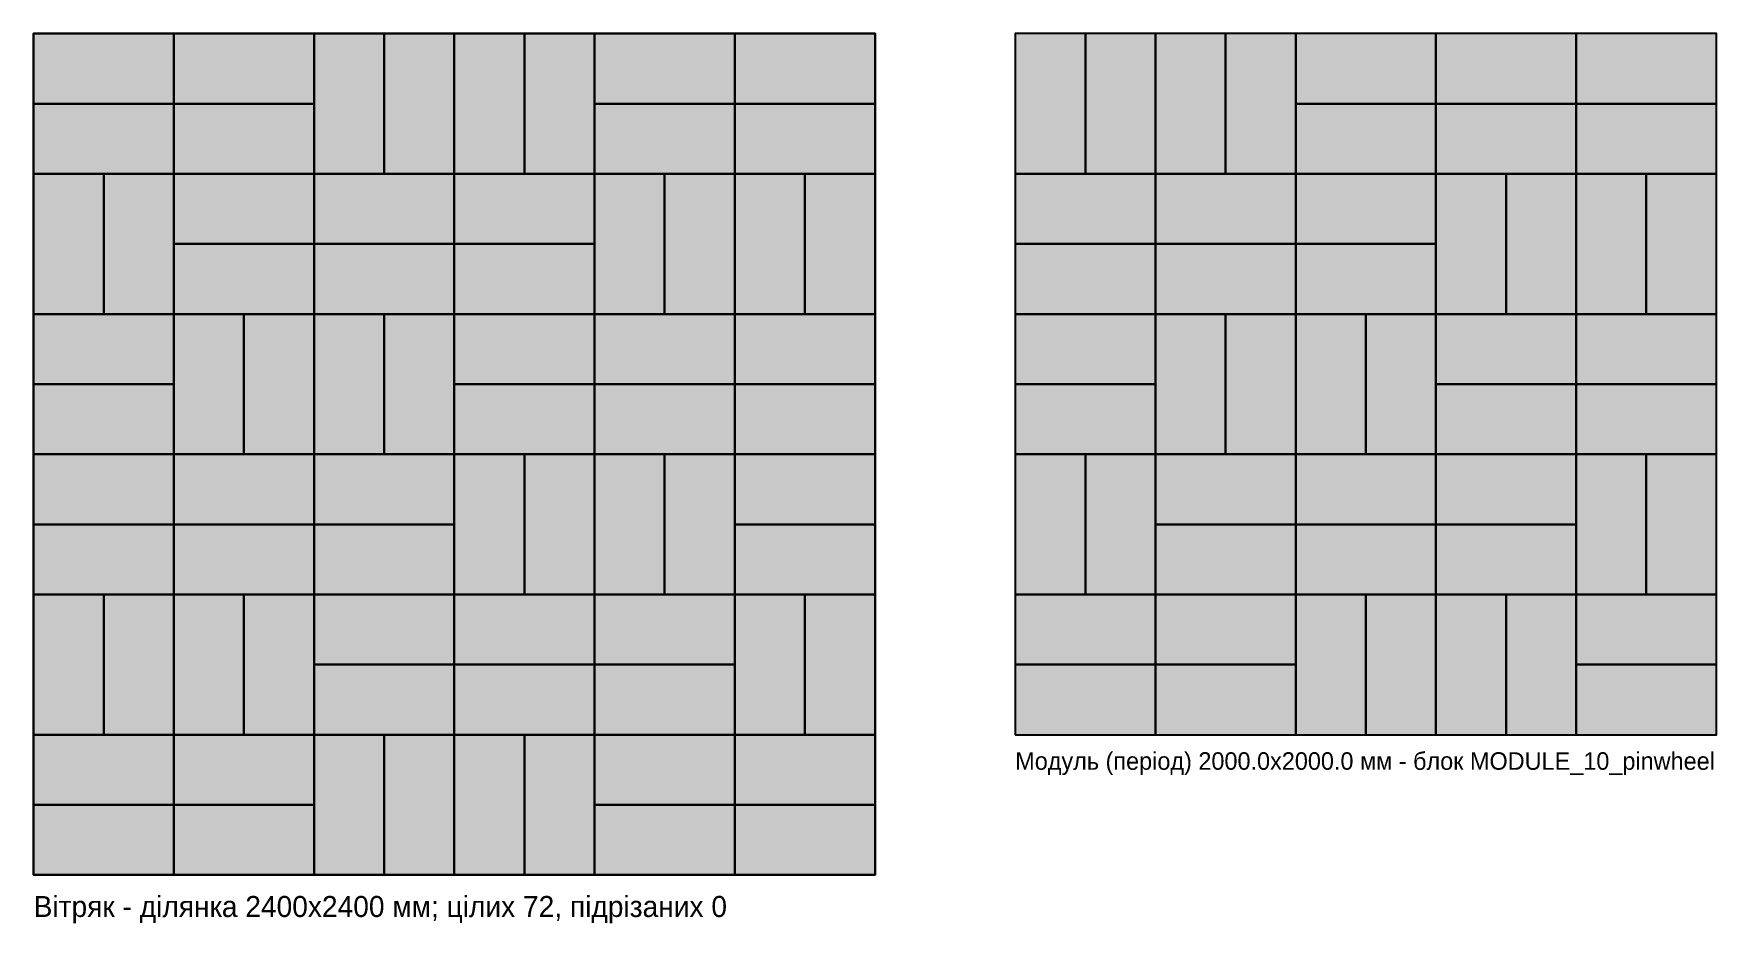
# Model space of a CAD drawing. Header units: millimetres. Extents: x 0 to 4800, y -138 to 2400.
import ezdxf

# ---------------------------------------------------------------- set-up
doc = ezdxf.new("R2010")
doc.units = ezdxf.units.MM
for name, color, linetype in [('BOUNDARY', 7, 'Continuous'), ('MODULE', 3, 'Continuous'), ('PLYTA_H', 253, 'Continuous'), ('PLYTA_H_FILL', 253, 'Continuous'), ('PLYTA_V', 250, 'Continuous'), ('PLYTA_V_FILL', 250, 'Continuous'), ('TEXT', 7, 'Continuous')]:
    doc.layers.add(name, color=color, linetype=linetype)

# ---------------------------------------------------------------- blocks, each defined once
blk = doc.blocks.new('MODULE_10_pinwheel')
at = {"layer": 'PLYTA_H_FILL', "true_color": 0xb9b3ad}
for points in [[(800, 1800), (1200, 1800), (1200, 2000), (800, 2000)], [(1200, 1800), (1600, 1800), (1600, 2000), (1200, 2000)], [(1600, 1800), (2000, 1800), (2000, 2000), (1600, 2000)], [(800, 1600), (1200, 1600), (1200, 1800), (800, 1800)], [(1200, 1600), (1600, 1600), (1600, 1800), (1200, 1800)], [(1600, 1600), (2000, 1600), (2000, 1800), (1600, 1800)], [(0, 1400), (400, 1400), (400, 1600), (0, 1600)], [(400, 1400), (800, 1400), (800, 1600), (400, 1600)], [(800, 1400), (1200, 1400), (1200, 1600), (800, 1600)], [(0, 1200), (400, 1200), (400, 1400), (0, 1400)], [(400, 1200), (800, 1200), (800, 1400), (400, 1400)], [(800, 1200), (1200, 1200), (1200, 1400), (800, 1400)], [(0, 1000), (400, 1000), (400, 1200), (0, 1200)], [(1200, 1000), (1600, 1000), (1600, 1200), (1200, 1200)], [(1600, 1000), (2000, 1000), (2000, 1200), (1600, 1200)], [(0, 800), (400, 800), (400, 1000), (0, 1000)], [(1200, 800), (1600, 800), (1600, 1000), (1200, 1000)], [(1600, 800), (2000, 800), (2000, 1000), (1600, 1000)], [(400, 600), (800, 600), (800, 800), (400, 800)], [(800, 600), (1200, 600), (1200, 800), (800, 800)], [(1200, 600), (1600, 600), (1600, 800), (1200, 800)], [(400, 400), (800, 400), (800, 600), (400, 600)], [(800, 400), (1200, 400), (1200, 600), (800, 600)], [(1200, 400), (1600, 400), (1600, 600), (1200, 600)], [(0, 200), (400, 200), (400, 400), (0, 400)], [(400, 200), (800, 200), (800, 400), (400, 400)], [(1600, 200), (2000, 200), (2000, 400), (1600, 400)], [(0, 0), (400, 0), (400, 200), (0, 200)], [(400, 0), (800, 0), (800, 200), (400, 200)], [(1600, 0), (2000, 0), (2000, 200), (1600, 200)]]:
    blk.add_hatch(color=7, dxfattribs=at).paths.add_polyline_path(points)
at = {"layer": 'PLYTA_V_FILL', "true_color": 0x5d5856}
for points in [[(0, 1600), (200, 1600), (200, 2000), (0, 2000)], [(200, 1600), (400, 1600), (400, 2000), (200, 2000)], [(400, 1600), (600, 1600), (600, 2000), (400, 2000)], [(600, 1600), (800, 1600), (800, 2000), (600, 2000)], [(1200, 1200), (1400, 1200), (1400, 1600), (1200, 1600)], [(1400, 1200), (1600, 1200), (1600, 1600), (1400, 1600)], [(1600, 1200), (1800, 1200), (1800, 1600), (1600, 1600)], [(1800, 1200), (2000, 1200), (2000, 1600), (1800, 1600)], [(400, 800), (600, 800), (600, 1200), (400, 1200)], [(600, 800), (800, 800), (800, 1200), (600, 1200)], [(800, 800), (1000, 800), (1000, 1200), (800, 1200)], [(1000, 800), (1200, 800), (1200, 1200), (1000, 1200)], [(0, 400), (200, 400), (200, 800), (0, 800)], [(200, 400), (400, 400), (400, 800), (200, 800)], [(1600, 400), (1800, 400), (1800, 800), (1600, 800)], [(1800, 400), (2000, 400), (2000, 800), (1800, 800)], [(800, 0), (1000, 0), (1000, 400), (800, 400)], [(1000, 0), (1200, 0), (1200, 400), (1000, 400)], [(1200, 0), (1400, 0), (1400, 400), (1200, 400)], [(1400, 0), (1600, 0), (1600, 400), (1400, 400)]]:
    blk.add_hatch(color=7, dxfattribs=at).paths.add_polyline_path(points)
at = {"layer": 'MODULE'}
blk.add_lwpolyline([(0, 0), (2000, 0), (2000, 2000), (0, 2000)], close=True, dxfattribs=at)
at = {"layer": 'PLYTA_H'}
for points in [[(800, 1800), (1200, 1800), (1200, 2000), (800, 2000)], [(1200, 1800), (1600, 1800), (1600, 2000), (1200, 2000)], [(1600, 1800), (2000, 1800), (2000, 2000), (1600, 2000)], [(800, 1600), (1200, 1600), (1200, 1800), (800, 1800)], [(1200, 1600), (1600, 1600), (1600, 1800), (1200, 1800)], [(1600, 1600), (2000, 1600), (2000, 1800), (1600, 1800)], [(0, 1400), (400, 1400), (400, 1600), (0, 1600)], [(400, 1400), (800, 1400), (800, 1600), (400, 1600)], [(800, 1400), (1200, 1400), (1200, 1600), (800, 1600)], [(0, 1200), (400, 1200), (400, 1400), (0, 1400)], [(400, 1200), (800, 1200), (800, 1400), (400, 1400)], [(800, 1200), (1200, 1200), (1200, 1400), (800, 1400)], [(0, 1000), (400, 1000), (400, 1200), (0, 1200)], [(1200, 1000), (1600, 1000), (1600, 1200), (1200, 1200)], [(1600, 1000), (2000, 1000), (2000, 1200), (1600, 1200)], [(0, 800), (400, 800), (400, 1000), (0, 1000)], [(1200, 800), (1600, 800), (1600, 1000), (1200, 1000)], [(1600, 800), (2000, 800), (2000, 1000), (1600, 1000)], [(400, 600), (800, 600), (800, 800), (400, 800)], [(800, 600), (1200, 600), (1200, 800), (800, 800)], [(1200, 600), (1600, 600), (1600, 800), (1200, 800)], [(400, 400), (800, 400), (800, 600), (400, 600)], [(800, 400), (1200, 400), (1200, 600), (800, 600)], [(1200, 400), (1600, 400), (1600, 600), (1200, 600)], [(0, 200), (400, 200), (400, 400), (0, 400)], [(400, 200), (800, 200), (800, 400), (400, 400)], [(1600, 200), (2000, 200), (2000, 400), (1600, 400)], [(0, 0), (400, 0), (400, 200), (0, 200)], [(400, 0), (800, 0), (800, 200), (400, 200)], [(1600, 0), (2000, 0), (2000, 200), (1600, 200)]]:
    blk.add_lwpolyline(points, close=True, dxfattribs=at)
at = {"layer": 'PLYTA_V'}
for points in [[(0, 1600), (200, 1600), (200, 2000), (0, 2000)], [(200, 1600), (400, 1600), (400, 2000), (200, 2000)], [(400, 1600), (600, 1600), (600, 2000), (400, 2000)], [(600, 1600), (800, 1600), (800, 2000), (600, 2000)], [(1200, 1200), (1400, 1200), (1400, 1600), (1200, 1600)], [(1400, 1200), (1600, 1200), (1600, 1600), (1400, 1600)], [(1600, 1200), (1800, 1200), (1800, 1600), (1600, 1600)], [(1800, 1200), (2000, 1200), (2000, 1600), (1800, 1600)], [(400, 800), (600, 800), (600, 1200), (400, 1200)], [(600, 800), (800, 800), (800, 1200), (600, 1200)], [(800, 800), (1000, 800), (1000, 1200), (800, 1200)], [(1000, 800), (1200, 800), (1200, 1200), (1000, 1200)], [(0, 400), (200, 400), (200, 800), (0, 800)], [(200, 400), (400, 400), (400, 800), (200, 800)], [(1600, 400), (1800, 400), (1800, 800), (1600, 800)], [(1800, 400), (2000, 400), (2000, 800), (1800, 800)], [(800, 0), (1000, 0), (1000, 400), (800, 400)], [(1000, 0), (1200, 0), (1200, 400), (1000, 400)], [(1200, 0), (1400, 0), (1400, 400), (1200, 400)], [(1400, 0), (1600, 0), (1600, 400), (1400, 400)]]:
    blk.add_lwpolyline(points, close=True, dxfattribs=at)

msp = doc.modelspace()

# ---------------------------------------------------------------- hatches: boundary and pattern name
at = {"layer": 'PLYTA_H_FILL', "true_color": 0xb9b3ad}
for points in [[(0, 2400), (400, 2400), (400, 2200), (0, 2200)], [(400, 2400), (800, 2400), (800, 2200), (400, 2200)], [(1600, 2400), (2000, 2400), (2000, 2200), (1600, 2200)], [(2000, 2400), (2400, 2400), (2400, 2200), (2000, 2200)], [(0, 2200), (400, 2200), (400, 2000), (0, 2000)], [(400, 2200), (800, 2200), (800, 2000), (400, 2000)], [(1600, 2200), (2000, 2200), (2000, 2000), (1600, 2000)], [(2000, 2200), (2400, 2200), (2400, 2000), (2000, 2000)], [(400, 2000), (800, 2000), (800, 1800), (400, 1800)], [(800, 2000), (1200, 2000), (1200, 1800), (800, 1800)], [(1200, 2000), (1600, 2000), (1600, 1800), (1200, 1800)], [(400, 1800), (800, 1800), (800, 1600), (400, 1600)], [(800, 1800), (1200, 1800), (1200, 1600), (800, 1600)], [(1200, 1800), (1600, 1800), (1600, 1600), (1200, 1600)], [(0, 1600), (400, 1600), (400, 1400), (0, 1400)], [(1200, 1600), (1600, 1600), (1600, 1400), (1200, 1400)], [(1600, 1600), (2000, 1600), (2000, 1400), (1600, 1400)], [(2000, 1600), (2400, 1600), (2400, 1400), (2000, 1400)], [(0, 1400), (400, 1400), (400, 1200), (0, 1200)], [(1200, 1400), (1600, 1400), (1600, 1200), (1200, 1200)], [(1600, 1400), (2000, 1400), (2000, 1200), (1600, 1200)], [(2000, 1400), (2400, 1400), (2400, 1200), (2000, 1200)], [(0, 1200), (400, 1200), (400, 1000), (0, 1000)], [(400, 1200), (800, 1200), (800, 1000), (400, 1000)], [(800, 1200), (1200, 1200), (1200, 1000), (800, 1000)], [(2000, 1200), (2400, 1200), (2400, 1000), (2000, 1000)], [(0, 1000), (400, 1000), (400, 800), (0, 800)], [(400, 1000), (800, 1000), (800, 800), (400, 800)], [(800, 1000), (1200, 1000), (1200, 800), (800, 800)], [(2000, 1000), (2400, 1000), (2400, 800), (2000, 800)], [(800, 800), (1200, 800), (1200, 600), (800, 600)], [(1200, 800), (1600, 800), (1600, 600), (1200, 600)], [(1600, 800), (2000, 800), (2000, 600), (1600, 600)], [(800, 600), (1200, 600), (1200, 400), (800, 400)], [(1200, 600), (1600, 600), (1600, 400), (1200, 400)], [(1600, 600), (2000, 600), (2000, 400), (1600, 400)], [(0, 400), (400, 400), (400, 200), (0, 200)], [(400, 400), (800, 400), (800, 200), (400, 200)], [(1600, 400), (2000, 400), (2000, 200), (1600, 200)], [(2000, 400), (2400, 400), (2400, 200), (2000, 200)], [(0, 200), (400, 200), (400, 0), (0, 0)], [(400, 200), (800, 200), (800, 0), (400, 0)], [(1600, 200), (2000, 200), (2000, 0), (1600, 0)], [(2000, 200), (2400, 200), (2400, 0), (2000, 0)]]:
    msp.add_hatch(color=7, dxfattribs=at).paths.add_polyline_path(points)
at = {"layer": 'PLYTA_V_FILL', "true_color": 0x5d5856}
for points in [[(800, 2400), (1000, 2400), (1000, 2000), (800, 2000)], [(1000, 2400), (1200, 2400), (1200, 2000), (1000, 2000)], [(1200, 2400), (1400, 2400), (1400, 2000), (1200, 2000)], [(1400, 2400), (1600, 2400), (1600, 2000), (1400, 2000)], [(0, 2000), (200, 2000), (200, 1600), (0, 1600)], [(200, 2000), (400, 2000), (400, 1600), (200, 1600)], [(1600, 2000), (1800, 2000), (1800, 1600), (1600, 1600)], [(1800, 2000), (2000, 2000), (2000, 1600), (1800, 1600)], [(2000, 2000), (2200, 2000), (2200, 1600), (2000, 1600)], [(2200, 2000), (2400, 2000), (2400, 1600), (2200, 1600)], [(400, 1600), (600, 1600), (600, 1200), (400, 1200)], [(600, 1600), (800, 1600), (800, 1200), (600, 1200)], [(800, 1600), (1000, 1600), (1000, 1200), (800, 1200)], [(1000, 1600), (1200, 1600), (1200, 1200), (1000, 1200)], [(1200, 1200), (1400, 1200), (1400, 800), (1200, 800)], [(1400, 1200), (1600, 1200), (1600, 800), (1400, 800)], [(1600, 1200), (1800, 1200), (1800, 800), (1600, 800)], [(1800, 1200), (2000, 1200), (2000, 800), (1800, 800)], [(0, 800), (200, 800), (200, 400), (0, 400)], [(200, 800), (400, 800), (400, 400), (200, 400)], [(400, 800), (600, 800), (600, 400), (400, 400)], [(600, 800), (800, 800), (800, 400), (600, 400)], [(2000, 800), (2200, 800), (2200, 400), (2000, 400)], [(2200, 800), (2400, 800), (2400, 400), (2200, 400)], [(800, 400), (1000, 400), (1000, 0), (800, 0)], [(1000, 400), (1200, 400), (1200, 0), (1000, 0)], [(1200, 400), (1400, 400), (1400, 0), (1200, 0)], [(1400, 400), (1600, 400), (1600, 0), (1400, 0)]]:
    msp.add_hatch(color=7, dxfattribs=at).paths.add_polyline_path(points)

# ---------------------------------------------------------------- linework, layer by layer
at = {"layer": 'BOUNDARY'}
msp.add_lwpolyline([(0, 0), (2400, 0), (2400, 2400), (0, 2400)], close=True, dxfattribs=at)
at = {"layer": 'PLYTA_H'}
for points in [[(0, 2400), (400, 2400), (400, 2200), (0, 2200)], [(400, 2400), (800, 2400), (800, 2200), (400, 2200)], [(1600, 2400), (2000, 2400), (2000, 2200), (1600, 2200)], [(2000, 2400), (2400, 2400), (2400, 2200), (2000, 2200)], [(0, 2200), (400, 2200), (400, 2000), (0, 2000)], [(400, 2200), (800, 2200), (800, 2000), (400, 2000)], [(1600, 2200), (2000, 2200), (2000, 2000), (1600, 2000)], [(2000, 2200), (2400, 2200), (2400, 2000), (2000, 2000)], [(400, 2000), (800, 2000), (800, 1800), (400, 1800)], [(800, 2000), (1200, 2000), (1200, 1800), (800, 1800)], [(1200, 2000), (1600, 2000), (1600, 1800), (1200, 1800)], [(400, 1800), (800, 1800), (800, 1600), (400, 1600)], [(800, 1800), (1200, 1800), (1200, 1600), (800, 1600)], [(1200, 1800), (1600, 1800), (1600, 1600), (1200, 1600)], [(0, 1600), (400, 1600), (400, 1400), (0, 1400)], [(1200, 1600), (1600, 1600), (1600, 1400), (1200, 1400)], [(1600, 1600), (2000, 1600), (2000, 1400), (1600, 1400)], [(2000, 1600), (2400, 1600), (2400, 1400), (2000, 1400)], [(0, 1400), (400, 1400), (400, 1200), (0, 1200)], [(1200, 1400), (1600, 1400), (1600, 1200), (1200, 1200)], [(1600, 1400), (2000, 1400), (2000, 1200), (1600, 1200)], [(2000, 1400), (2400, 1400), (2400, 1200), (2000, 1200)], [(0, 1200), (400, 1200), (400, 1000), (0, 1000)], [(400, 1200), (800, 1200), (800, 1000), (400, 1000)], [(800, 1200), (1200, 1200), (1200, 1000), (800, 1000)], [(2000, 1200), (2400, 1200), (2400, 1000), (2000, 1000)], [(0, 1000), (400, 1000), (400, 800), (0, 800)], [(400, 1000), (800, 1000), (800, 800), (400, 800)], [(800, 1000), (1200, 1000), (1200, 800), (800, 800)], [(2000, 1000), (2400, 1000), (2400, 800), (2000, 800)], [(800, 800), (1200, 800), (1200, 600), (800, 600)], [(1200, 800), (1600, 800), (1600, 600), (1200, 600)], [(1600, 800), (2000, 800), (2000, 600), (1600, 600)], [(800, 600), (1200, 600), (1200, 400), (800, 400)], [(1200, 600), (1600, 600), (1600, 400), (1200, 400)], [(1600, 600), (2000, 600), (2000, 400), (1600, 400)], [(0, 400), (400, 400), (400, 200), (0, 200)], [(400, 400), (800, 400), (800, 200), (400, 200)], [(1600, 400), (2000, 400), (2000, 200), (1600, 200)], [(2000, 400), (2400, 400), (2400, 200), (2000, 200)], [(0, 200), (400, 200), (400, 0), (0, 0)], [(400, 200), (800, 200), (800, 0), (400, 0)], [(1600, 200), (2000, 200), (2000, 0), (1600, 0)], [(2000, 200), (2400, 200), (2400, 0), (2000, 0)]]:
    msp.add_lwpolyline(points, close=True, dxfattribs=at)
at = {"layer": 'PLYTA_V'}
for points in [[(800, 2400), (1000, 2400), (1000, 2000), (800, 2000)], [(1000, 2400), (1200, 2400), (1200, 2000), (1000, 2000)], [(1200, 2400), (1400, 2400), (1400, 2000), (1200, 2000)], [(1400, 2400), (1600, 2400), (1600, 2000), (1400, 2000)], [(0, 2000), (200, 2000), (200, 1600), (0, 1600)], [(200, 2000), (400, 2000), (400, 1600), (200, 1600)], [(1600, 2000), (1800, 2000), (1800, 1600), (1600, 1600)], [(1800, 2000), (2000, 2000), (2000, 1600), (1800, 1600)], [(2000, 2000), (2200, 2000), (2200, 1600), (2000, 1600)], [(2200, 2000), (2400, 2000), (2400, 1600), (2200, 1600)], [(400, 1600), (600, 1600), (600, 1200), (400, 1200)], [(600, 1600), (800, 1600), (800, 1200), (600, 1200)], [(800, 1600), (1000, 1600), (1000, 1200), (800, 1200)], [(1000, 1600), (1200, 1600), (1200, 1200), (1000, 1200)], [(1200, 1200), (1400, 1200), (1400, 800), (1200, 800)], [(1400, 1200), (1600, 1200), (1600, 800), (1400, 800)], [(1600, 1200), (1800, 1200), (1800, 800), (1600, 800)], [(1800, 1200), (2000, 1200), (2000, 800), (1800, 800)], [(0, 800), (200, 800), (200, 400), (0, 400)], [(200, 800), (400, 800), (400, 400), (200, 400)], [(400, 800), (600, 800), (600, 400), (400, 400)], [(600, 800), (800, 800), (800, 400), (600, 400)], [(2000, 800), (2200, 800), (2200, 400), (2000, 400)], [(2200, 800), (2400, 800), (2400, 400), (2200, 400)], [(800, 400), (1000, 400), (1000, 0), (800, 0)], [(1000, 400), (1200, 400), (1200, 0), (1000, 0)], [(1200, 400), (1400, 400), (1400, 0), (1200, 0)], [(1400, 400), (1600, 400), (1600, 0), (1400, 0)]]:
    msp.add_lwpolyline(points, close=True, dxfattribs=at)

# ---------------------------------------------------------------- block references
msp.add_blockref('MODULE_10_pinwheel', (2800, 400))

# ---------------------------------------------------------------- texts
at = {"layer": 'TEXT'}
for s, height, p in [('Модуль (період) 2000.0x2000.0 мм - блок MODULE_10_pinwheel', 50, (2800, 300)), ('Вітряк - ділянка 2400x2400 мм; цілих 72, підрізаних 0', 60, (0, -120))]:
    msp.add_text(s, height=height, dxfattribs=at).set_placement(p)

doc.saveas('drawing.dxf')
